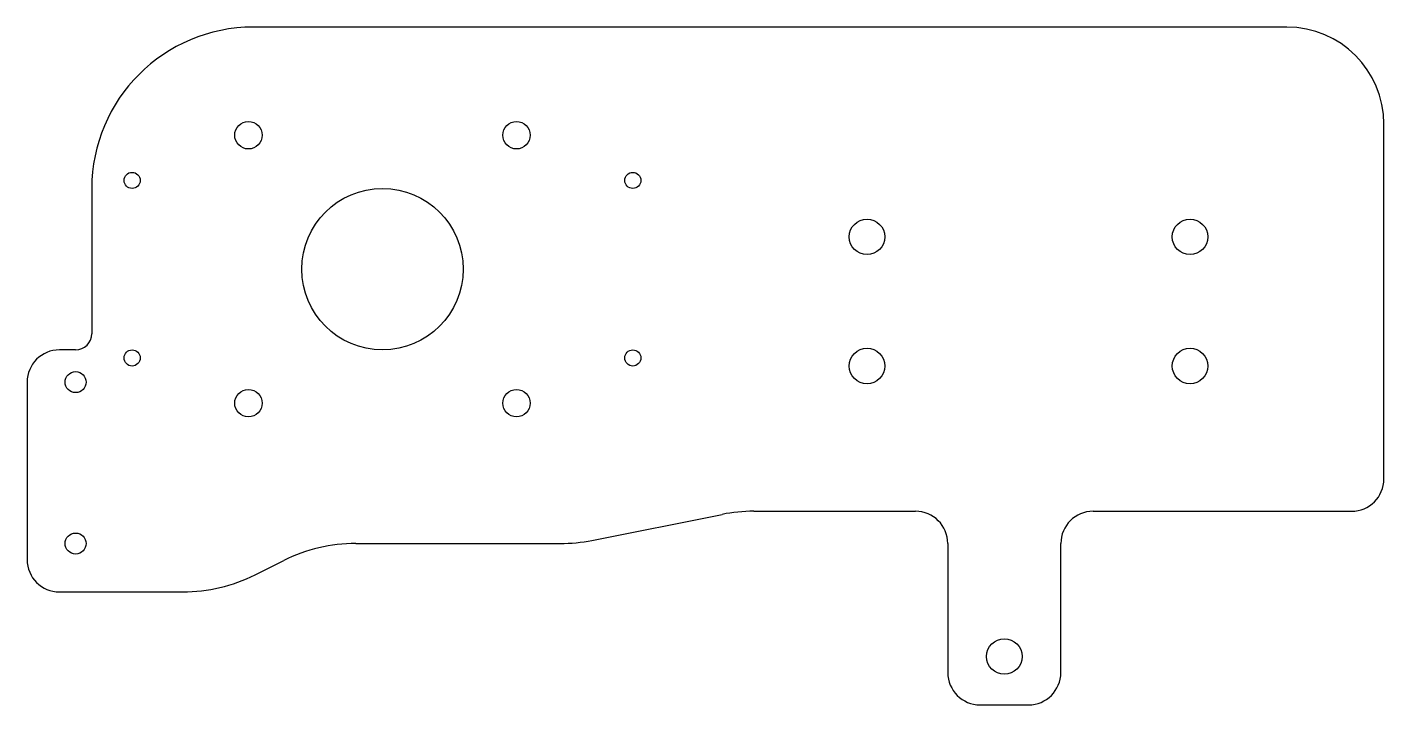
# Model space of a CAD drawing. Header units: millimetres. Extents: x -420 to 0, y -90 to 120.
import ezdxf

# ---------------------------------------------------------------- set-up
doc = ezdxf.new("R2010")
doc.units = ezdxf.units.MM

msp = doc.modelspace()

# ---------------------------------------------------------------- linework, layer by layer
at = {"color": 7, "linetype": 'Continuous', "lineweight": 25}
for p, q in [((-30, 120), (-350, 120)), ((0, -20), (0, 90)), ((-400, 70), (-400, 25)), ((-405, 20), (-410, 20)), ((-420, 10), (-420, -45)), ((-245.15, -39.03), (-204.85, -30.97)), ((-195.05, -30), (-145, -30)), ((-90, -30), (-10, -30)), ((-318.2, -40), (-254.95, -40)), ((-135, -40), (-135, -80)), ((-100, -80), (-100, -40)), ((-349.44, -49.72), (-340.56, -45.28)), ((-410, -55), (-371.8, -55)), ((-125, -90), (-110, -90))]:
    msp.add_line(p, q, dxfattribs=at)
for centre, radius in [((-351.5, 86.5), 4.25), ((-268.5, 86.5), 4.25), ((-387.5, 72.5), 2.5), ((-232.5, 72.5), 2.5), ((-310, 45), 25), ((-160, 55), 5.5), ((-60, 55), 5.5), ((-387.5, 17.5), 2.5), ((-232.5, 17.5), 2.5), ((-160, 15), 5.5), ((-60, 15), 5.5), ((-405, 10), 3.25), ((-351.5, 3.5), 4.25), ((-268.5, 3.5), 4.25), ((-405, -40), 3.25), ((-117.5, -75), 5.5)]:
    msp.add_circle(centre, radius, dxfattribs=at)
for centre, radius, start, end in [((-350, 70), 50, 90, 180), ((-30, 90), 30, 0, 90), ((-405, 25), 5, 270, 0), ((-410, 10), 10, 90, 180), ((-10, -20), 10, 270, 0), ((-195.05, -80), 50, 90, 101.3099), ((-145, -40), 10, 0, 90), ((-90, -40), 10, 90, 180), ((-318.2, -90), 50, 90, 116.5651), ((-254.95, 10), 50, 270, 281.3099), ((-410, -45), 10, 180, 270), ((-371.8, -5), 50, 270, 296.5651), ((-125, -80), 10, 180, 270), ((-110, -80), 10, 270, 0)]:
    msp.add_arc(centre, radius, start, end, dxfattribs=at)

doc.saveas('drawing.dxf')
